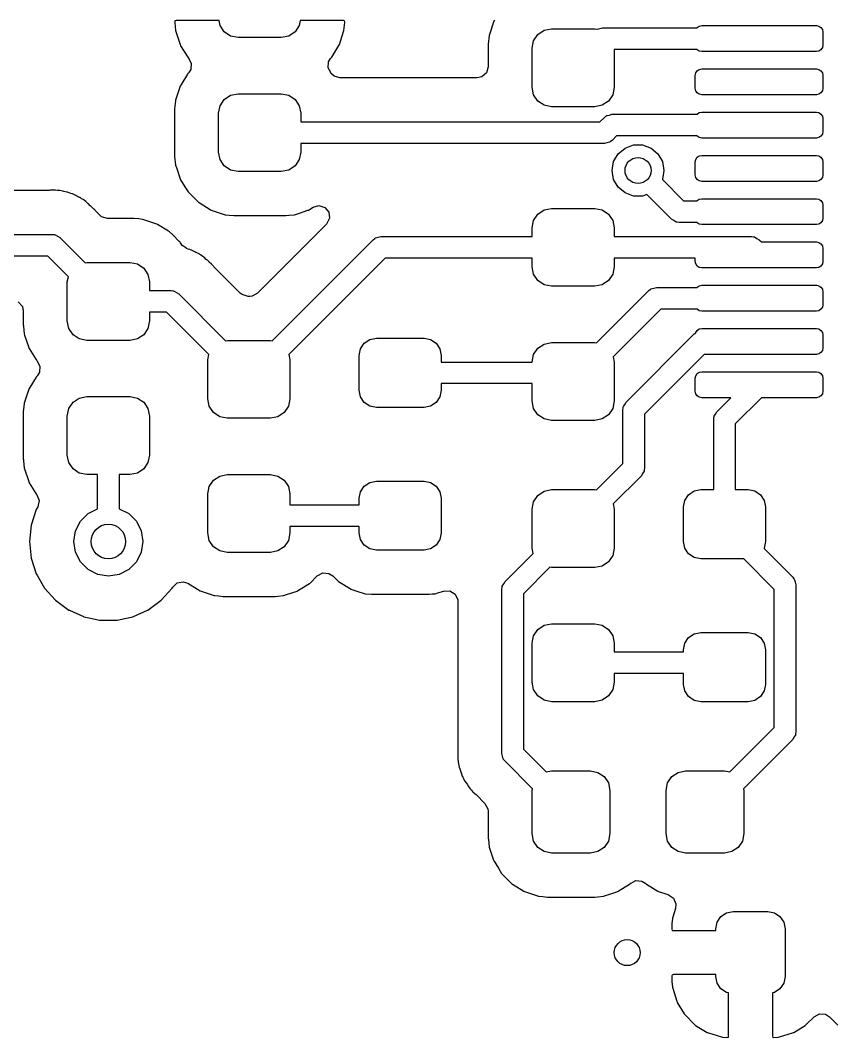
# Model space of a CAD drawing. Extents: x 1.82 to 8.48, y -4.98 to -0.82.
# Drawn here: x 4.2709 to 4.6408, y -2.7454 to -2.2825 of the extents above; entities that cross this region are included whole.
import ezdxf

# ---------------------------------------------------------------- set-up
doc = ezdxf.new("R2010")
doc.units = 0
doc.header["$MEASUREMENT"] = 0
doc.layers.add('BLACK', color=7, linetype='CONTINUOUS')

msp = doc.modelspace()

# ---------------------------------------------------------------- linework, layer by layer
at = {"layer": 'BLACK', "linetype": 'CONTINUOUS'}
for p, q in [((4.34129, -2.28287), (4.34122, -2.28317)), ((4.34122, -2.28317), (4.34122, -2.28328)), ((4.34122, -2.28328), (4.34123, -2.28354)), ((4.34123, -2.28354), (4.34161, -2.28717)), ((4.34133, -2.28281), (4.34129, -2.28287)), ((4.34193, -2.28264), (4.34133, -2.28281)), ((4.36145, -2.28264), (4.34193, -2.28264)), ((4.36189, -2.28489), (4.36145, -2.28264)), ((4.36381, -2.28776), (4.36189, -2.28489)), ((4.39795, -2.28489), (4.39603, -2.28776)), ((4.39839, -2.28264), (4.39795, -2.28489)), ((4.41809, -2.28264), (4.39839, -2.28264)), ((4.41839, -2.2827), (4.41809, -2.28264)), ((4.41824, -2.28712), (4.41861, -2.28354)), ((4.41845, -2.28275), (4.41839, -2.2827)), ((4.41862, -2.28334), (4.41845, -2.28275)), ((4.41861, -2.28354), (4.41862, -2.28334)), ((4.48644, -2.28299), (4.48432, -2.28938)), ((4.48677, -2.28246), (4.48644, -2.28299)), ((4.53358, -2.28652), (4.53476, -2.28627)), ((4.53476, -2.28627), (4.53593, -2.28593)), ((4.53593, -2.28593), (4.57903, -2.28593)), ((4.57903, -2.28593), (4.57911, -2.28581)), ((4.57911, -2.28581), (4.58007, -2.28517)), ((4.58007, -2.28517), (4.5812, -2.28494)), ((4.5812, -2.28494), (4.63337, -2.28494)), ((4.63337, -2.28494), (4.6345, -2.28517)), ((4.6345, -2.28517), (4.63545, -2.28581)), ((4.63545, -2.28581), (4.63609, -2.28676)), ((4.34161, -2.28717), (4.34172, -2.2877)), ((4.34172, -2.2877), (4.34368, -2.29355)), ((4.36669, -2.28968), (4.36381, -2.28776)), ((4.37008, -2.29035), (4.36669, -2.28968)), ((4.38976, -2.29035), (4.37008, -2.29035)), ((4.39315, -2.28968), (4.38976, -2.29035)), ((4.39603, -2.28776), (4.39315, -2.28968)), ((4.41619, -2.2935), (4.41813, -2.28765)), ((4.41813, -2.28765), (4.41824, -2.28712)), ((4.48432, -2.28938), (4.48392, -2.29336)), ((4.50461, -2.29189), (4.50653, -2.28901)), ((4.50653, -2.28901), (4.50941, -2.28709)), ((4.50941, -2.28709), (4.5128, -2.28642)), ((4.5128, -2.28642), (4.53248, -2.28642)), ((4.53248, -2.28642), (4.53346, -2.28661)), ((4.53346, -2.28661), (4.53358, -2.28652)), ((4.63609, -2.28676), (4.63632, -2.28789)), ((4.63632, -2.28789), (4.63632, -2.2938)), ((4.34368, -2.29355), (4.34392, -2.29407)), ((4.34392, -2.29407), (4.34716, -2.2993)), ((4.41272, -2.29926), (4.41595, -2.29402)), ((4.41595, -2.29402), (4.41619, -2.2935)), ((4.48392, -2.29336), (4.48392, -2.30376)), ((4.50394, -2.29528), (4.50461, -2.29189)), ((4.50394, -2.31299), (4.50394, -2.29528)), ((4.63609, -2.29493), (4.63545, -2.29589)), ((4.63632, -2.2938), (4.63609, -2.29493)), ((4.34716, -2.2993), (4.34769, -2.29997)), ((4.34769, -2.29997), (4.34762, -2.30003)), ((4.34762, -2.30003), (4.34874, -2.30208)), ((4.4113, -2.3014), (4.41222, -2.29997)), ((4.41218, -2.29993), (4.41272, -2.29926)), ((4.41222, -2.29997), (4.41218, -2.29993)), ((4.57903, -2.29577), (4.54134, -2.29577)), ((4.54134, -2.29577), (4.54134, -2.31299)), ((4.57911, -2.29589), (4.57903, -2.29577)), ((4.58007, -2.29653), (4.57911, -2.29589)), ((4.5812, -2.29675), (4.58007, -2.29653)), ((4.63337, -2.29675), (4.5812, -2.29675)), ((4.6345, -2.29653), (4.63337, -2.29675)), ((4.63545, -2.29589), (4.6345, -2.29653)), ((4.34874, -2.30208), (4.34854, -2.30487)), ((4.41111, -2.30419), (4.4113, -2.3014)), ((4.41224, -2.30626), (4.41111, -2.30419)), ((4.48392, -2.30376), (4.48313, -2.30644)), ((4.58007, -2.30485), (4.5812, -2.30463)), ((4.5812, -2.30463), (4.63337, -2.30463)), ((4.63337, -2.30463), (4.6345, -2.30485)), ((4.34711, -2.30703), (4.3445, -2.31127)), ((4.34726, -2.30678), (4.34711, -2.30703)), ((4.34711, -2.30703), (4.34711, -2.30703)), ((4.34747, -2.30658), (4.34726, -2.30678)), ((4.34764, -2.30635), (4.34747, -2.30658)), ((4.34854, -2.30487), (4.34761, -2.30632)), ((4.34761, -2.30632), (4.34764, -2.30635)), ((4.41217, -2.30631), (4.41224, -2.30626)), ((4.41235, -2.30654), (4.41217, -2.30631)), ((4.41255, -2.30674), (4.41235, -2.30654)), ((4.41264, -2.30689), (4.41255, -2.30674)), ((4.41379, -2.30793), (4.41264, -2.30689)), ((4.41647, -2.30872), (4.41379, -2.30793)), ((4.47896, -2.30872), (4.41647, -2.30872)), ((4.48102, -2.30827), (4.47896, -2.30872)), ((4.48313, -2.30644), (4.48102, -2.30827)), ((4.57825, -2.30758), (4.57847, -2.30645)), ((4.57825, -2.31348), (4.57825, -2.30758)), ((4.57847, -2.30645), (4.57911, -2.30549)), ((4.57911, -2.30549), (4.58007, -2.30485)), ((4.6345, -2.30485), (4.63545, -2.30549)), ((4.63545, -2.30549), (4.63609, -2.30645)), ((4.63609, -2.30645), (4.63632, -2.30758)), ((4.63632, -2.30758), (4.63632, -2.31348)), ((4.34373, -2.31252), (4.34161, -2.31891)), ((4.3445, -2.31127), (4.34373, -2.31252)), ((4.50461, -2.31638), (4.50394, -2.31299)), ((4.54134, -2.31299), (4.54066, -2.31638)), ((4.57847, -2.31461), (4.57825, -2.31348)), ((4.63632, -2.31348), (4.63609, -2.31461)), ((4.36189, -2.32141), (4.36381, -2.31854)), ((4.36381, -2.31854), (4.36669, -2.31662)), ((4.36669, -2.31662), (4.37008, -2.31594)), ((4.37008, -2.31594), (4.38976, -2.31594)), ((4.38976, -2.31594), (4.39315, -2.31662)), ((4.39315, -2.31662), (4.39603, -2.31854)), ((4.39603, -2.31854), (4.39795, -2.32141)), ((4.50653, -2.31926), (4.50461, -2.31638)), ((4.54066, -2.31638), (4.53874, -2.31926)), ((4.57911, -2.31557), (4.57847, -2.31461)), ((4.58007, -2.31621), (4.57911, -2.31557)), ((4.5812, -2.31644), (4.58007, -2.31621)), ((4.63337, -2.31644), (4.5812, -2.31644)), ((4.6345, -2.31621), (4.63337, -2.31644)), ((4.63545, -2.31557), (4.6345, -2.31621)), ((4.63609, -2.31461), (4.63545, -2.31557)), ((4.34146, -2.32037), (4.3412, -2.32288)), ((4.3412, -2.32288), (4.3412, -2.34444)), ((4.34158, -2.31918), (4.34146, -2.32037)), ((4.34161, -2.31891), (4.34158, -2.31918)), ((4.34158, -2.31918), (4.34158, -2.31918)), ((4.36122, -2.3248), (4.36189, -2.32141)), ((4.39795, -2.32141), (4.39862, -2.3248)), ((4.50941, -2.32118), (4.50653, -2.31926)), ((4.5128, -2.32185), (4.50941, -2.32118)), ((4.53248, -2.32185), (4.5128, -2.32185)), ((4.53587, -2.32118), (4.53248, -2.32185)), ((4.53874, -2.31926), (4.53587, -2.32118)), ((4.36122, -2.34252), (4.36122, -2.3248)), ((4.39862, -2.3248), (4.39862, -2.32874)), ((4.53483, -2.32874), (4.53683, -2.32674)), ((4.53683, -2.32674), (4.53753, -2.32621)), ((4.53753, -2.32621), (4.53765, -2.32608)), ((4.53765, -2.32608), (4.53776, -2.32604)), ((4.53776, -2.32604), (4.53796, -2.32589)), ((4.53796, -2.32589), (4.53915, -2.32564)), ((4.53915, -2.32564), (4.54031, -2.3253)), ((4.54031, -2.3253), (4.57903, -2.3253)), ((4.57903, -2.3253), (4.57911, -2.32518)), ((4.57911, -2.32518), (4.58007, -2.32454)), ((4.58007, -2.32454), (4.5812, -2.32431)), ((4.5812, -2.32431), (4.63337, -2.32431)), ((4.63337, -2.32431), (4.6345, -2.32454)), ((4.6345, -2.32454), (4.63545, -2.32518)), ((4.63545, -2.32518), (4.63609, -2.32613)), ((4.63609, -2.32613), (4.63632, -2.32726)), ((4.63632, -2.32726), (4.63632, -2.33317)), ((4.39862, -2.32874), (4.53483, -2.32874)), ((4.54035, -2.33714), (4.53964, -2.33767)), ((4.54235, -2.33514), (4.54035, -2.33714)), ((4.57903, -2.33514), (4.54235, -2.33514)), ((4.57911, -2.33526), (4.57903, -2.33514)), ((4.58007, -2.3359), (4.57911, -2.33526)), ((4.5812, -2.33612), (4.58007, -2.3359)), ((4.63337, -2.33612), (4.5812, -2.33612)), ((4.6345, -2.3359), (4.63337, -2.33612)), ((4.63545, -2.33526), (4.6345, -2.3359)), ((4.63609, -2.3343), (4.63545, -2.33526)), ((4.63632, -2.33317), (4.63609, -2.3343)), ((4.53687, -2.33858), (4.39862, -2.33858)), ((4.39862, -2.33858), (4.39862, -2.34252)), ((4.53803, -2.33824), (4.53687, -2.33858)), ((4.53921, -2.33799), (4.53803, -2.33824)), ((4.53942, -2.33783), (4.53921, -2.33799)), ((4.53952, -2.3378), (4.53942, -2.33783)), ((4.53964, -2.33767), (4.53952, -2.3378)), ((4.54312, -2.34327), (4.54626, -2.34064)), ((4.54626, -2.34064), (4.55011, -2.33923)), ((4.55011, -2.33923), (4.55422, -2.33923)), ((4.55422, -2.33923), (4.55807, -2.34064)), ((4.55807, -2.34064), (4.56121, -2.34327)), ((4.3412, -2.34444), (4.34162, -2.34847)), ((4.36189, -2.34591), (4.36122, -2.34252)), ((4.36381, -2.34878), (4.36189, -2.34591)), ((4.39795, -2.34591), (4.39603, -2.34878)), ((4.39862, -2.34252), (4.39795, -2.34591)), ((4.54107, -2.34683), (4.54312, -2.34327)), ((4.56121, -2.34327), (4.56326, -2.34683)), ((4.57825, -2.34695), (4.57847, -2.34582)), ((4.57847, -2.34582), (4.57911, -2.34486)), ((4.57911, -2.34486), (4.58007, -2.34422)), ((4.58007, -2.34422), (4.5812, -2.344)), ((4.5812, -2.344), (4.63337, -2.344)), ((4.63337, -2.344), (4.6345, -2.34422)), ((4.6345, -2.34422), (4.63545, -2.34486)), ((4.63545, -2.34486), (4.63609, -2.34582)), ((4.63609, -2.34582), (4.63632, -2.34695)), ((4.34162, -2.34847), (4.34198, -2.34955)), ((4.34198, -2.34955), (4.34366, -2.35458)), ((4.36669, -2.3507), (4.36381, -2.34878)), ((4.37008, -2.35138), (4.36669, -2.3507)), ((4.39315, -2.3507), (4.38976, -2.35138)), ((4.39603, -2.34878), (4.39315, -2.3507)), ((4.54035, -2.35087), (4.54107, -2.34683)), ((4.54107, -2.35491), (4.54035, -2.35087)), ((4.56326, -2.34683), (4.56398, -2.35087)), ((4.56398, -2.35087), (4.56326, -2.35491)), ((4.57825, -2.35285), (4.57825, -2.34695)), ((4.63632, -2.34695), (4.63632, -2.35285)), ((4.34366, -2.35458), (4.34375, -2.35485)), ((4.34375, -2.35485), (4.3439, -2.3551)), ((4.3439, -2.3551), (4.3439, -2.3551)), ((4.3439, -2.3551), (4.34586, -2.35826)), ((4.38976, -2.35138), (4.37008, -2.35138)), ((4.54312, -2.35846), (4.54107, -2.35491)), ((4.56326, -2.35491), (4.56323, -2.35497)), ((4.56323, -2.35497), (4.57292, -2.36467)), ((4.57847, -2.35398), (4.57825, -2.35285)), ((4.57911, -2.35494), (4.57847, -2.35398)), ((4.58007, -2.35558), (4.57911, -2.35494)), ((4.5812, -2.35581), (4.58007, -2.35558)), ((4.6345, -2.35558), (4.63337, -2.35581)), ((4.63545, -2.35494), (4.6345, -2.35558)), ((4.63609, -2.35398), (4.63545, -2.35494)), ((4.63632, -2.35285), (4.63609, -2.35398)), ((4.28402, -2.3599), (4.2297, -2.3599)), ((4.28449, -2.35988), (4.28402, -2.3599)), ((4.28591, -2.35975), (4.28449, -2.35988)), ((4.28622, -2.35972), (4.28591, -2.35975)), ((4.28653, -2.35976), (4.28622, -2.35972)), ((4.28701, -2.35984), (4.28653, -2.35976)), ((4.28779, -2.3599), (4.28701, -2.35984)), ((4.28858, -2.3599), (4.28779, -2.3599)), ((4.28889, -2.35998), (4.28858, -2.3599)), ((4.29027, -2.36033), (4.28889, -2.35998)), ((4.28889, -2.35998), (4.28889, -2.35998)), ((4.29073, -2.36043), (4.29027, -2.36033)), ((4.34586, -2.35826), (4.34729, -2.36058)), ((4.54626, -2.36109), (4.54312, -2.35846)), ((4.63337, -2.35581), (4.5812, -2.35581)), ((4.29214, -2.36065), (4.29073, -2.36043)), ((4.29245, -2.3607), (4.29214, -2.36065)), ((4.29214, -2.36065), (4.29214, -2.36065)), ((4.29273, -2.36083), (4.29245, -2.3607)), ((4.29318, -2.36102), (4.29273, -2.36083)), ((4.29273, -2.36083), (4.29273, -2.36083)), ((4.29391, -2.36127), (4.29318, -2.36102)), ((4.29469, -2.36147), (4.29391, -2.36127)), ((4.29621, -2.36231), (4.29469, -2.36147)), ((4.29663, -2.36251), (4.29621, -2.36231)), ((4.29794, -2.36308), (4.29663, -2.36251)), ((4.29823, -2.3632), (4.29794, -2.36308)), ((4.29794, -2.36308), (4.29794, -2.36308)), ((4.29884, -2.36368), (4.29823, -2.3632)), ((4.29886, -2.36369), (4.29884, -2.36368)), ((4.29951, -2.36412), (4.29886, -2.36369)), ((4.29994, -2.36435), (4.29951, -2.36412)), ((4.30021, -2.3645), (4.29994, -2.36435)), ((4.29994, -2.36435), (4.29994, -2.36435)), ((4.30069, -2.36496), (4.30021, -2.3645)), ((4.30148, -2.3657), (4.30069, -2.36496)), ((4.34729, -2.36058), (4.35206, -2.36534)), ((4.55011, -2.3625), (4.54626, -2.36109)), ((4.55422, -2.3625), (4.55011, -2.3625)), ((4.55614, -2.3618), (4.55422, -2.3625)), ((4.56741, -2.37307), (4.55614, -2.3618)), ((4.57292, -2.36467), (4.57903, -2.36467)), ((4.57903, -2.36467), (4.57911, -2.36455)), ((4.57911, -2.36455), (4.58007, -2.36391)), ((4.58007, -2.36391), (4.5812, -2.36368)), ((4.5812, -2.36368), (4.63337, -2.36368)), ((4.63337, -2.36368), (4.6345, -2.36391)), ((4.6345, -2.36391), (4.63545, -2.36455)), ((4.63545, -2.36455), (4.63609, -2.3655)), ((4.30183, -2.366), (4.30148, -2.3657)), ((4.30196, -2.3661), (4.30183, -2.366)), ((4.30274, -2.36687), (4.30196, -2.3661)), ((4.30285, -2.36698), (4.30274, -2.36687)), ((4.30447, -2.36851), (4.30285, -2.36698)), ((4.3048, -2.36882), (4.30447, -2.36851)), ((4.30497, -2.36907), (4.3048, -2.36882)), ((4.30526, -2.3694), (4.30497, -2.36907)), ((4.30711, -2.37124), (4.30526, -2.3694)), ((4.35206, -2.36534), (4.3523, -2.36549)), ((4.3523, -2.36549), (4.3523, -2.36549)), ((4.3523, -2.36549), (4.35736, -2.3686)), ((4.35736, -2.3686), (4.35779, -2.36887)), ((4.35779, -2.36887), (4.36418, -2.37099)), ((4.39801, -2.37021), (4.40182, -2.36894)), ((4.40182, -2.36894), (4.4021, -2.36885)), ((4.40182, -2.36894), (4.40182, -2.36894)), ((4.4021, -2.36885), (4.40421, -2.36754)), ((4.40421, -2.36754), (4.4069, -2.3668)), ((4.4069, -2.3668), (4.40957, -2.36763)), ((4.40957, -2.36763), (4.41136, -2.36978)), ((4.50653, -2.3707), (4.50941, -2.36878)), ((4.50941, -2.36878), (4.5128, -2.36811)), ((4.5128, -2.36811), (4.53248, -2.36811)), ((4.53248, -2.36811), (4.53587, -2.36878)), ((4.53587, -2.36878), (4.53874, -2.3707)), ((4.63609, -2.3655), (4.63632, -2.36663)), ((4.63632, -2.36663), (4.63632, -2.37254)), ((4.30793, -2.37191), (4.30711, -2.37124)), ((4.31061, -2.3727), (4.30793, -2.37191)), ((4.32278, -2.3727), (4.31061, -2.3727)), ((4.32487, -2.37291), (4.32278, -2.3727)), ((4.32649, -2.37308), (4.32487, -2.37291)), ((4.32676, -2.3731), (4.32649, -2.37308)), ((4.32649, -2.37308), (4.32649, -2.37308)), ((4.33315, -2.37522), (4.32676, -2.3731)), ((4.36418, -2.37099), (4.36445, -2.37102)), ((4.36445, -2.37102), (4.36445, -2.37102)), ((4.36445, -2.37102), (4.36608, -2.37118)), ((4.36608, -2.37118), (4.36816, -2.3714)), ((4.36816, -2.3714), (4.39168, -2.3714)), ((4.39168, -2.3714), (4.39181, -2.37138)), ((4.39181, -2.37138), (4.39316, -2.37124)), ((4.39181, -2.37138), (4.39181, -2.37138)), ((4.39316, -2.37124), (4.39571, -2.37098)), ((4.39571, -2.37098), (4.39801, -2.37021)), ((4.41172, -2.37255), (4.41033, -2.37527)), ((4.41136, -2.36978), (4.41172, -2.37255)), ((4.50394, -2.37697), (4.50461, -2.37358)), ((4.50461, -2.37358), (4.50653, -2.3707)), ((4.53874, -2.3707), (4.54066, -2.37358)), ((4.54066, -2.37358), (4.54134, -2.37697)), ((4.56847, -2.37365), (4.56741, -2.37307)), ((4.56949, -2.37431), (4.56847, -2.37365)), ((4.63609, -2.37367), (4.63545, -2.37463)), ((4.63632, -2.37254), (4.63609, -2.37367)), ((4.3334, -2.37538), (4.33315, -2.37522)), ((4.33834, -2.37842), (4.3334, -2.37538)), ((4.3334, -2.37538), (4.3334, -2.37538)), ((4.33889, -2.37876), (4.33834, -2.37842)), ((4.3403, -2.38017), (4.33889, -2.37876)), ((4.41033, -2.37527), (4.37892, -2.40668)), ((4.50394, -2.38091), (4.50394, -2.37697)), ((4.54134, -2.37697), (4.54134, -2.38091)), ((4.56974, -2.37434), (4.56949, -2.37431)), ((4.56984, -2.37439), (4.56974, -2.37434)), ((4.57002, -2.37438), (4.56984, -2.37439)), ((4.57089, -2.37451), (4.57002, -2.37438)), ((4.57903, -2.37451), (4.57089, -2.37451)), ((4.57911, -2.37463), (4.57903, -2.37451)), ((4.58007, -2.37527), (4.57911, -2.37463)), ((4.5812, -2.37549), (4.58007, -2.37527)), ((4.63337, -2.37549), (4.5812, -2.37549)), ((4.6345, -2.37527), (4.63337, -2.37549)), ((4.63545, -2.37463), (4.6345, -2.37527)), ((4.20472, -2.37992), (4.28543, -2.37992)), ((4.28543, -2.37992), (4.2863, -2.38005)), ((4.2863, -2.38005), (4.28648, -2.38003)), ((4.28648, -2.38003), (4.28658, -2.38009)), ((4.28658, -2.38009), (4.28683, -2.38012)), ((4.28683, -2.38012), (4.28785, -2.38078)), ((4.28785, -2.38078), (4.28891, -2.38136)), ((4.28891, -2.38136), (4.30042, -2.39287)), ((4.3433, -2.38317), (4.3403, -2.38017)), ((4.34365, -2.38352), (4.3433, -2.38317)), ((4.3438, -2.38376), (4.34365, -2.38352)), ((4.38561, -2.4283), (4.43156, -2.38235)), ((4.43156, -2.38235), (4.43226, -2.38182)), ((4.43226, -2.38182), (4.43238, -2.38169)), ((4.43238, -2.38169), (4.43249, -2.38165)), ((4.43249, -2.38165), (4.43269, -2.3815)), ((4.43269, -2.3815), (4.43388, -2.38125)), ((4.43388, -2.38125), (4.43504, -2.38091)), ((4.43504, -2.38091), (4.50394, -2.38091)), ((4.54134, -2.38091), (4.60384, -2.38091)), ((4.60384, -2.38091), (4.60471, -2.38103)), ((4.60471, -2.38103), (4.60489, -2.38102)), ((4.60489, -2.38102), (4.60498, -2.38107)), ((4.60498, -2.38107), (4.60524, -2.38111)), ((4.60524, -2.38111), (4.60625, -2.38177)), ((4.60625, -2.38177), (4.60732, -2.38235)), ((4.60732, -2.38235), (4.60834, -2.38337)), ((4.60834, -2.38337), (4.63337, -2.38337)), ((4.63337, -2.38337), (4.6345, -2.38359)), ((4.34413, -2.38429), (4.3438, -2.38376)), ((4.34461, -2.38494), (4.34413, -2.38429)), ((4.34661, -2.38622), (4.34461, -2.38494)), ((4.34658, -2.38629), (4.34661, -2.38622)), ((4.34731, -2.38661), (4.34658, -2.38629)), ((4.34805, -2.38686), (4.34731, -2.38661)), ((4.34834, -2.38693), (4.34805, -2.38686)), ((4.34882, -2.38706), (4.34834, -2.38693)), ((4.35035, -2.3879), (4.34882, -2.38706)), ((4.35077, -2.3881), (4.35035, -2.3879)), ((4.35208, -2.38867), (4.35077, -2.3881)), ((4.6345, -2.38359), (4.63545, -2.38423)), ((4.63545, -2.38423), (4.63609, -2.38519)), ((4.63609, -2.38519), (4.63632, -2.38632)), ((4.63632, -2.38632), (4.63632, -2.39222)), ((4.28339, -2.38976), (4.20472, -2.38976)), ((4.2928, -2.39917), (4.28339, -2.38976)), ((4.30042, -2.39287), (4.30118, -2.39272)), ((4.30118, -2.39272), (4.32087, -2.39272)), ((4.32087, -2.39272), (4.32426, -2.39339)), ((4.35236, -2.38879), (4.35208, -2.38867)), ((4.35208, -2.38867), (4.35208, -2.38867)), ((4.35269, -2.38905), (4.35236, -2.38879)), ((4.35299, -2.38928), (4.35269, -2.38905)), ((4.35364, -2.38971), (4.35299, -2.38928)), ((4.35407, -2.38994), (4.35364, -2.38971)), ((4.35434, -2.3901), (4.35407, -2.38994)), ((4.35407, -2.38994), (4.35407, -2.38994)), ((4.35457, -2.39031), (4.35434, -2.3901)), ((4.35561, -2.39129), (4.35457, -2.39031)), ((4.35597, -2.39159), (4.35561, -2.39129)), ((4.35609, -2.39169), (4.35597, -2.39159)), ((4.35687, -2.39246), (4.35609, -2.39169)), ((4.35698, -2.39257), (4.35687, -2.39246)), ((4.35798, -2.39351), (4.35698, -2.39257)), ((4.43708, -2.39075), (4.39322, -2.4346)), ((4.50394, -2.39075), (4.43708, -2.39075)), ((4.50394, -2.39469), (4.50394, -2.39075)), ((4.57825, -2.39075), (4.54134, -2.39075)), ((4.54134, -2.39075), (4.54134, -2.39469)), ((4.57825, -2.39222), (4.57825, -2.39075)), ((4.57847, -2.39335), (4.57825, -2.39222)), ((4.63632, -2.39222), (4.63609, -2.39335)), ((4.32426, -2.39339), (4.32713, -2.39531)), ((4.32713, -2.39531), (4.32905, -2.39818)), ((4.35894, -2.39441), (4.35798, -2.39351)), ((4.3591, -2.39466), (4.35894, -2.39441)), ((4.3594, -2.39499), (4.3591, -2.39466)), ((4.37108, -2.40668), (4.3594, -2.39499)), ((4.50461, -2.39807), (4.50394, -2.39469)), ((4.54134, -2.39469), (4.54066, -2.39807)), ((4.57911, -2.39431), (4.57847, -2.39335)), ((4.58007, -2.39495), (4.57911, -2.39431)), ((4.5812, -2.39518), (4.58007, -2.39495)), ((4.63337, -2.39518), (4.5812, -2.39518)), ((4.6345, -2.39495), (4.63337, -2.39518)), ((4.63545, -2.39431), (4.6345, -2.39495)), ((4.63609, -2.39335), (4.63545, -2.39431)), ((4.29232, -2.40157), (4.2928, -2.39917)), ((4.29232, -2.41929), (4.29232, -2.40157)), ((4.32905, -2.39818), (4.32972, -2.40157)), ((4.32972, -2.40157), (4.32972, -2.40551)), ((4.50653, -2.40095), (4.50461, -2.39807)), ((4.50941, -2.40287), (4.50653, -2.40095)), ((4.53874, -2.40095), (4.53587, -2.40287)), ((4.54066, -2.39807), (4.53874, -2.40095)), ((4.32972, -2.40551), (4.33957, -2.40551)), ((4.33957, -2.40551), (4.34043, -2.40564)), ((4.34043, -2.40564), (4.34062, -2.40562)), ((4.34062, -2.40562), (4.34071, -2.40568)), ((4.34071, -2.40568), (4.34096, -2.40571)), ((4.34096, -2.40571), (4.34198, -2.40637)), ((4.34198, -2.40637), (4.34305, -2.40695)), ((4.5128, -2.40354), (4.50941, -2.40287)), ((4.53248, -2.40354), (4.5128, -2.40354)), ((4.53587, -2.40287), (4.53248, -2.40354)), ((4.53324, -2.42929), (4.55705, -2.40548)), ((4.55705, -2.40548), (4.55775, -2.40495)), ((4.55775, -2.40495), (4.55787, -2.40482)), ((4.55787, -2.40482), (4.55798, -2.40478)), ((4.55798, -2.40478), (4.55818, -2.40463)), ((4.55818, -2.40463), (4.55937, -2.40438)), ((4.55937, -2.40438), (4.56053, -2.40404)), ((4.56053, -2.40404), (4.57903, -2.40404)), ((4.57903, -2.40404), (4.57911, -2.40392)), ((4.57911, -2.40392), (4.58007, -2.40328)), ((4.58007, -2.40328), (4.5812, -2.40305)), ((4.5812, -2.40305), (4.63337, -2.40305)), ((4.63337, -2.40305), (4.6345, -2.40328)), ((4.6345, -2.40328), (4.63545, -2.40392)), ((4.63545, -2.40392), (4.63609, -2.40487)), ((4.63609, -2.40487), (4.63632, -2.406)), ((4.63632, -2.406), (4.63632, -2.41191)), ((4.27002, -2.41057), (4.27185, -2.41268)), ((4.34305, -2.40695), (4.36439, -2.4283)), ((4.37191, -2.40734), (4.37108, -2.40668)), ((4.37459, -2.40813), (4.37191, -2.40734)), ((4.37541, -2.40813), (4.37459, -2.40813)), ((4.37646, -2.40802), (4.37541, -2.40813)), ((4.37892, -2.40668), (4.37646, -2.40802)), ((4.27185, -2.41268), (4.2723, -2.41474)), ((4.2723, -2.41474), (4.2723, -2.42121)), ((4.33753, -2.41535), (4.32972, -2.41535)), ((4.32972, -2.41535), (4.32972, -2.41929)), ((4.35678, -2.4346), (4.33753, -2.41535)), ((4.56257, -2.41388), (4.54086, -2.43559)), ((4.57903, -2.41388), (4.56257, -2.41388)), ((4.57911, -2.414), (4.57903, -2.41388)), ((4.58007, -2.41464), (4.57911, -2.414)), ((4.5812, -2.41486), (4.58007, -2.41464)), ((4.63337, -2.41486), (4.5812, -2.41486)), ((4.6345, -2.41464), (4.63337, -2.41486)), ((4.63545, -2.414), (4.6345, -2.41464)), ((4.63609, -2.41304), (4.63545, -2.414)), ((4.63632, -2.41191), (4.63609, -2.41304)), ((4.293, -2.42268), (4.29232, -2.41929)), ((4.32972, -2.41929), (4.32905, -2.42268)), ((4.2723, -2.42121), (4.27232, -2.42134)), ((4.27232, -2.42134), (4.27232, -2.42134)), ((4.27232, -2.42134), (4.27237, -2.42188)), ((4.27237, -2.42188), (4.27272, -2.42524)), ((4.29492, -2.42556), (4.293, -2.42268)), ((4.32905, -2.42268), (4.32713, -2.42556)), ((4.54672, -2.45619), (4.57775, -2.42516)), ((4.57775, -2.42516), (4.57845, -2.42464)), ((4.57845, -2.42464), (4.57846, -2.42463)), ((4.57846, -2.42463), (4.57847, -2.42456)), ((4.57847, -2.42456), (4.57911, -2.4236)), ((4.57911, -2.4236), (4.58007, -2.42296)), ((4.58007, -2.42296), (4.5812, -2.42274)), ((4.5812, -2.42274), (4.63337, -2.42274)), ((4.63337, -2.42274), (4.6345, -2.42296)), ((4.6345, -2.42296), (4.63545, -2.4236)), ((4.63545, -2.4236), (4.63609, -2.42456)), ((4.63609, -2.42456), (4.63632, -2.42569)), ((4.27272, -2.42524), (4.2729, -2.42579)), ((4.2729, -2.42579), (4.27461, -2.43091)), ((4.29779, -2.42748), (4.29492, -2.42556)), ((4.30118, -2.42815), (4.29779, -2.42748)), ((4.32087, -2.42815), (4.30118, -2.42815)), ((4.32426, -2.42748), (4.32087, -2.42815)), ((4.32713, -2.42556), (4.32426, -2.42748)), ((4.36439, -2.4283), (4.36516, -2.42815)), ((4.36516, -2.42815), (4.38484, -2.42815)), ((4.38484, -2.42815), (4.38561, -2.4283)), ((4.4258, -2.43203), (4.4275, -2.42947)), ((4.4275, -2.42947), (4.43006, -2.42776)), ((4.43006, -2.42776), (4.43307, -2.42717)), ((4.43307, -2.42717), (4.45472, -2.42717)), ((4.45472, -2.42717), (4.45774, -2.42776)), ((4.45774, -2.42776), (4.46029, -2.42947)), ((4.46029, -2.42947), (4.462, -2.43203)), ((4.50941, -2.42981), (4.5128, -2.42913)), ((4.5128, -2.42913), (4.53248, -2.42913)), ((4.53248, -2.42913), (4.53324, -2.42929)), ((4.63632, -2.42569), (4.63632, -2.43159)), ((4.27461, -2.43091), (4.27485, -2.43162)), ((4.27485, -2.43162), (4.275, -2.43187)), ((4.275, -2.43187), (4.275, -2.43187)), ((4.275, -2.43187), (4.27802, -2.43674)), ((4.4252, -2.43504), (4.4258, -2.43203)), ((4.462, -2.43203), (4.4626, -2.43504)), ((4.50461, -2.4346), (4.50653, -2.43173)), ((4.50653, -2.43173), (4.50941, -2.42981)), ((4.6345, -2.43432), (4.63337, -2.43455)), ((4.63545, -2.43368), (4.6345, -2.43432)), ((4.63609, -2.43272), (4.63545, -2.43368)), ((4.63632, -2.43159), (4.63609, -2.43272)), ((4.27802, -2.43674), (4.2784, -2.43735)), ((4.2784, -2.43735), (4.2786, -2.43755)), ((4.2786, -2.43755), (4.27878, -2.43778)), ((4.27878, -2.43778), (4.2787, -2.43784)), ((4.2787, -2.43784), (4.27982, -2.43989)), ((4.3563, -2.43701), (4.35678, -2.4346)), ((4.3563, -2.45472), (4.3563, -2.43701)), ((4.39322, -2.4346), (4.3937, -2.43701)), ((4.3937, -2.43701), (4.3937, -2.45472)), ((4.4252, -2.45079), (4.4252, -2.43504)), ((4.4626, -2.43504), (4.4626, -2.43799)), ((4.4626, -2.43799), (4.50394, -2.43799)), ((4.50394, -2.43799), (4.50461, -2.4346)), ((4.54086, -2.43559), (4.54134, -2.43799)), ((4.54134, -2.43799), (4.54134, -2.45571)), ((4.58228, -2.43455), (4.55512, -2.46171)), ((4.63337, -2.43455), (4.58228, -2.43455)), ((4.27963, -2.44268), (4.27871, -2.44412)), ((4.27982, -2.43989), (4.27963, -2.44268)), ((4.57847, -2.44424), (4.57911, -2.44329)), ((4.57911, -2.44329), (4.58007, -2.44265)), ((4.58007, -2.44265), (4.5812, -2.44242)), ((4.5812, -2.44242), (4.63337, -2.44242)), ((4.63337, -2.44242), (4.6345, -2.44265)), ((4.6345, -2.44265), (4.63545, -2.44329)), ((4.63545, -2.44329), (4.63609, -2.44424)), ((4.27821, -2.44482), (4.2753, -2.44954)), ((4.27836, -2.44458), (4.27821, -2.44482)), ((4.27821, -2.44482), (4.27821, -2.44482)), ((4.27857, -2.44437), (4.27836, -2.44458)), ((4.27875, -2.44415), (4.27857, -2.44437)), ((4.27871, -2.44412), (4.27875, -2.44415)), ((4.50394, -2.44783), (4.4626, -2.44783)), ((4.4626, -2.44783), (4.4626, -2.45079)), ((4.50394, -2.45571), (4.50394, -2.44783)), ((4.57825, -2.44537), (4.57847, -2.44424)), ((4.57825, -2.45128), (4.57825, -2.44537)), ((4.63609, -2.44424), (4.63632, -2.44537)), ((4.63632, -2.44537), (4.63632, -2.45128)), ((4.27483, -2.45031), (4.27271, -2.4567)), ((4.2753, -2.44954), (4.27483, -2.45031)), ((4.4258, -2.4538), (4.4252, -2.45079)), ((4.4626, -2.45079), (4.462, -2.4538)), ((4.57847, -2.45241), (4.57825, -2.45128)), ((4.57911, -2.45337), (4.57847, -2.45241)), ((4.63609, -2.45241), (4.63545, -2.45337)), ((4.63632, -2.45128), (4.63609, -2.45241)), ((4.27268, -2.45697), (4.27258, -2.45801)), ((4.27271, -2.4567), (4.27268, -2.45697)), ((4.27268, -2.45697), (4.27268, -2.45697)), ((4.293, -2.45921), (4.29492, -2.45633)), ((4.29492, -2.45633), (4.29779, -2.45441)), ((4.29779, -2.45441), (4.30118, -2.45374)), ((4.30118, -2.45374), (4.32087, -2.45374)), ((4.32087, -2.45374), (4.32426, -2.45441)), ((4.32426, -2.45441), (4.32713, -2.45633)), ((4.32713, -2.45633), (4.32905, -2.45921)), ((4.35697, -2.45811), (4.3563, -2.45472)), ((4.3937, -2.45472), (4.39303, -2.45811)), ((4.4275, -2.45636), (4.4258, -2.4538)), ((4.43006, -2.45806), (4.4275, -2.45636)), ((4.46029, -2.45636), (4.45774, -2.45806)), ((4.462, -2.4538), (4.46029, -2.45636)), ((4.50461, -2.4591), (4.50394, -2.45571)), ((4.54134, -2.45571), (4.54066, -2.4591)), ((4.54548, -2.45828), (4.54614, -2.45726)), ((4.54614, -2.45726), (4.54672, -2.45619)), ((4.58007, -2.45401), (4.57911, -2.45337)), ((4.5812, -2.45423), (4.58007, -2.45401)), ((4.59442, -2.45423), (4.5812, -2.45423)), ((4.58806, -2.46059), (4.59442, -2.45423)), ((4.60834, -2.45423), (4.59646, -2.46611)), ((4.63337, -2.45423), (4.60834, -2.45423)), ((4.6345, -2.45401), (4.63337, -2.45423)), ((4.63545, -2.45337), (4.6345, -2.45401)), ((4.27258, -2.45801), (4.2723, -2.46068)), ((4.2723, -2.46068), (4.2723, -2.48223)), ((4.29232, -2.4626), (4.293, -2.45921)), ((4.32905, -2.45921), (4.32972, -2.4626)), ((4.35889, -2.46099), (4.35697, -2.45811)), ((4.36177, -2.46291), (4.35889, -2.46099)), ((4.39111, -2.46099), (4.38823, -2.46291)), ((4.39303, -2.45811), (4.39111, -2.46099)), ((4.43307, -2.45866), (4.43006, -2.45806)), ((4.45472, -2.45866), (4.43307, -2.45866)), ((4.45774, -2.45806), (4.45472, -2.45866)), ((4.50653, -2.46197), (4.50461, -2.4591)), ((4.50941, -2.46389), (4.50653, -2.46197)), ((4.53874, -2.46197), (4.53587, -2.46389)), ((4.54066, -2.4591), (4.53874, -2.46197)), ((4.54528, -2.45967), (4.5454, -2.45881)), ((4.54528, -2.48418), (4.54528, -2.45967)), ((4.54539, -2.45863), (4.54544, -2.45853)), ((4.5454, -2.45881), (4.54539, -2.45863)), ((4.54544, -2.45853), (4.54548, -2.45828)), ((4.55512, -2.46171), (4.55512, -2.48622)), ((4.58682, -2.46268), (4.58747, -2.46166)), ((4.58747, -2.46166), (4.58806, -2.46059)), ((4.29232, -2.48031), (4.29232, -2.4626)), ((4.32972, -2.4626), (4.32972, -2.48031)), ((4.36516, -2.46358), (4.36177, -2.46291)), ((4.38484, -2.46358), (4.36516, -2.46358)), ((4.38823, -2.46291), (4.38484, -2.46358)), ((4.5128, -2.46457), (4.50941, -2.46389)), ((4.53248, -2.46457), (4.5128, -2.46457)), ((4.53587, -2.46389), (4.53248, -2.46457)), ((4.58661, -2.46407), (4.58674, -2.46321)), ((4.58661, -2.49606), (4.58661, -2.46407)), ((4.58673, -2.46303), (4.58678, -2.46293)), ((4.58674, -2.46321), (4.58673, -2.46303)), ((4.58678, -2.46293), (4.58682, -2.46268)), ((4.59646, -2.46611), (4.59646, -2.49606)), ((4.293, -2.4837), (4.29232, -2.48031)), ((4.32972, -2.48031), (4.32905, -2.4837)), ((4.2723, -2.48223), (4.27232, -2.48236)), ((4.27232, -2.48236), (4.27232, -2.48236)), ((4.27232, -2.48236), (4.27238, -2.48296)), ((4.27238, -2.48296), (4.27272, -2.48626)), ((4.29492, -2.48658), (4.293, -2.4837)), ((4.32905, -2.4837), (4.32713, -2.48658)), ((4.53324, -2.49621), (4.54528, -2.48418)), ((4.27272, -2.48626), (4.27281, -2.48652)), ((4.27281, -2.48652), (4.27476, -2.49237)), ((4.29779, -2.4885), (4.29492, -2.48658)), ((4.30118, -2.48917), (4.29779, -2.4885)), ((4.3061, -2.48917), (4.30118, -2.48917)), ((4.3061, -2.50474), (4.3061, -2.48917)), ((4.32087, -2.48917), (4.31594, -2.48917)), ((4.31594, -2.48917), (4.31594, -2.50474)), ((4.32426, -2.4885), (4.32087, -2.48917)), ((4.32713, -2.48658), (4.32426, -2.4885)), ((4.35889, -2.49177), (4.36177, -2.48985)), ((4.36177, -2.48985), (4.36516, -2.48917)), ((4.36516, -2.48917), (4.38484, -2.48917)), ((4.38484, -2.48917), (4.38823, -2.48985)), ((4.38823, -2.48985), (4.39111, -2.49177)), ((4.55368, -2.4897), (4.54086, -2.50252)), ((4.55426, -2.48864), (4.55368, -2.4897)), ((4.55492, -2.48762), (4.55426, -2.48864)), ((4.55495, -2.48737), (4.55492, -2.48762)), ((4.55501, -2.48727), (4.55495, -2.48737)), ((4.55512, -2.48622), (4.55499, -2.48709)), ((4.55499, -2.48709), (4.55501, -2.48727)), ((4.27476, -2.49237), (4.27485, -2.49265)), ((4.27485, -2.49265), (4.275, -2.49289)), ((4.275, -2.49289), (4.275, -2.49289)), ((4.275, -2.49289), (4.27802, -2.49777)), ((4.35697, -2.49464), (4.35889, -2.49177)), ((4.39111, -2.49177), (4.39303, -2.49464)), ((4.4258, -2.49699), (4.4275, -2.49443)), ((4.4275, -2.49443), (4.43006, -2.49273)), ((4.43006, -2.49273), (4.43307, -2.49213)), ((4.43307, -2.49213), (4.45472, -2.49213)), ((4.45472, -2.49213), (4.45774, -2.49273)), ((4.45774, -2.49273), (4.46029, -2.49443)), ((4.46029, -2.49443), (4.462, -2.49699)), ((4.27802, -2.49777), (4.2784, -2.49837)), ((4.2784, -2.49837), (4.27845, -2.49843)), ((4.27845, -2.49843), (4.27947, -2.50094)), ((4.3563, -2.49803), (4.35697, -2.49464)), ((4.3563, -2.51575), (4.3563, -2.49803)), ((4.39303, -2.49464), (4.3937, -2.49803)), ((4.3937, -2.49803), (4.3937, -2.50295)), ((4.4252, -2.5), (4.4258, -2.49699)), ((4.462, -2.49699), (4.4626, -2.5)), ((4.50461, -2.50153), (4.50653, -2.49866)), ((4.50653, -2.49866), (4.50941, -2.49674)), ((4.50941, -2.49674), (4.5128, -2.49606)), ((4.5128, -2.49606), (4.53248, -2.49606)), ((4.53248, -2.49606), (4.53324, -2.49621)), ((4.57343, -2.50092), (4.57514, -2.49837)), ((4.57514, -2.49837), (4.5777, -2.49666)), ((4.5777, -2.49666), (4.58071, -2.49606)), ((4.58071, -2.49606), (4.58661, -2.49606)), ((4.59646, -2.49606), (4.60236, -2.49606)), ((4.60236, -2.49606), (4.60538, -2.49666)), ((4.60538, -2.49666), (4.60793, -2.49837)), ((4.60793, -2.49837), (4.60964, -2.50092)), ((4.27947, -2.50094), (4.27883, -2.50391)), ((4.3937, -2.50295), (4.4252, -2.50295)), ((4.4252, -2.50295), (4.4252, -2.5)), ((4.4626, -2.5), (4.4626, -2.51575)), ((4.50394, -2.50492), (4.50461, -2.50153)), ((4.54086, -2.50252), (4.54134, -2.50492)), ((4.57283, -2.50394), (4.57343, -2.50092)), ((4.60964, -2.50092), (4.61024, -2.50394)), ((4.27817, -2.50506), (4.27584, -2.51221)), ((4.27883, -2.50391), (4.27817, -2.50506)), ((4.29828, -2.51043), (4.30177, -2.50694)), ((4.30177, -2.50694), (4.3061, -2.50474)), ((4.31594, -2.50474), (4.32028, -2.50694)), ((4.32028, -2.50694), (4.32376, -2.51043)), ((4.50394, -2.52264), (4.50394, -2.50492)), ((4.54134, -2.50492), (4.54134, -2.52264)), ((4.57283, -2.51969), (4.57283, -2.50394)), ((4.61024, -2.50394), (4.61024, -2.51969)), ((4.27584, -2.51221), (4.27506, -2.51969)), ((4.29605, -2.51482), (4.29828, -2.51043)), ((4.32376, -2.51043), (4.326, -2.51482)), ((4.4252, -2.5128), (4.3937, -2.5128)), ((4.3937, -2.5128), (4.3937, -2.51575)), ((4.4252, -2.51575), (4.4252, -2.5128)), ((4.29528, -2.51969), (4.29605, -2.51482)), ((4.326, -2.51482), (4.32677, -2.51969)), ((4.35697, -2.51914), (4.3563, -2.51575)), ((4.3937, -2.51575), (4.39303, -2.51914)), ((4.4258, -2.51876), (4.4252, -2.51575)), ((4.4626, -2.51575), (4.462, -2.51876)), ((4.27506, -2.51969), (4.27584, -2.52716)), ((4.29605, -2.52455), (4.29528, -2.51969)), ((4.32677, -2.51969), (4.326, -2.52455)), ((4.35889, -2.52201), (4.35697, -2.51914)), ((4.36177, -2.52393), (4.35889, -2.52201)), ((4.39111, -2.52201), (4.38823, -2.52393)), ((4.39303, -2.51914), (4.39111, -2.52201)), ((4.4275, -2.52132), (4.4258, -2.51876)), ((4.43006, -2.52302), (4.4275, -2.52132)), ((4.46029, -2.52132), (4.45774, -2.52302)), ((4.462, -2.51876), (4.46029, -2.52132)), ((4.57343, -2.5227), (4.57283, -2.51969)), ((4.61024, -2.51969), (4.60964, -2.5227)), ((4.29828, -2.52894), (4.29605, -2.52455)), ((4.326, -2.52455), (4.32376, -2.52894)), ((4.36516, -2.52461), (4.36177, -2.52393)), ((4.38484, -2.52461), (4.36516, -2.52461)), ((4.38823, -2.52393), (4.38484, -2.52461)), ((4.43307, -2.52362), (4.43006, -2.52302)), ((4.45472, -2.52362), (4.43307, -2.52362)), ((4.45774, -2.52302), (4.45472, -2.52362)), ((4.4916, -2.53786), (4.50442, -2.52504)), ((4.50442, -2.52504), (4.50394, -2.52264)), ((4.54066, -2.52603), (4.53874, -2.5289)), ((4.54134, -2.52264), (4.54066, -2.52603)), ((4.57514, -2.52525), (4.57343, -2.5227)), ((4.5777, -2.52696), (4.57514, -2.52525)), ((4.58071, -2.52756), (4.5777, -2.52696)), ((4.60964, -2.5227), (4.60953, -2.52285)), ((4.60953, -2.52285), (4.62257, -2.53589)), ((4.27584, -2.52716), (4.27817, -2.53431)), ((4.30177, -2.53243), (4.29828, -2.52894)), ((4.32376, -2.52894), (4.32028, -2.53243)), ((4.51203, -2.53134), (4.5, -2.54338)), ((4.5128, -2.5315), (4.51203, -2.53134)), ((4.53248, -2.5315), (4.5128, -2.5315)), ((4.53587, -2.53082), (4.53248, -2.5315)), ((4.53874, -2.5289), (4.53587, -2.53082)), ((4.60032, -2.52756), (4.58071, -2.52756)), ((4.61417, -2.54141), (4.60032, -2.52756)), ((4.27817, -2.53431), (4.2783, -2.53454)), ((4.2783, -2.53454), (4.2783, -2.53454)), ((4.2783, -2.53454), (4.27873, -2.53529)), ((4.27873, -2.53529), (4.28193, -2.54082)), ((4.30616, -2.53466), (4.30177, -2.53243)), ((4.31102, -2.53543), (4.30616, -2.53466)), ((4.31589, -2.53466), (4.31102, -2.53543)), ((4.32028, -2.53243), (4.31589, -2.53466)), ((4.4029, -2.53853), (4.40614, -2.53529)), ((4.40614, -2.53529), (4.40859, -2.53395)), ((4.40859, -2.53395), (4.41138, -2.53414)), ((4.41138, -2.53414), (4.41316, -2.53529)), ((4.41316, -2.53529), (4.41573, -2.53786)), ((4.62257, -2.53589), (4.6231, -2.53659)), ((4.28193, -2.54082), (4.2821, -2.54102)), ((4.33995, -2.54102), (4.34012, -2.54082)), ((4.34012, -2.54082), (4.34037, -2.54039)), ((4.34037, -2.54039), (4.34239, -2.53846)), ((4.34239, -2.53846), (4.34514, -2.53793)), ((4.34514, -2.53793), (4.34727, -2.53865)), ((4.34727, -2.53865), (4.35167, -2.54136)), ((4.39839, -2.54133), (4.40266, -2.53869)), ((4.40266, -2.53869), (4.4029, -2.53853)), ((4.41573, -2.53786), (4.42151, -2.54136)), ((4.49016, -2.54134), (4.49028, -2.54047)), ((4.49027, -2.54029), (4.49032, -2.54019)), ((4.49028, -2.54047), (4.49027, -2.54029)), ((4.49032, -2.54019), (4.49036, -2.53994)), ((4.49036, -2.53994), (4.49102, -2.53892)), ((4.49102, -2.53892), (4.4916, -2.53786)), ((4.6231, -2.53659), (4.62324, -2.53671)), ((4.62324, -2.53671), (4.62327, -2.53682)), ((4.62327, -2.53682), (4.62342, -2.53702)), ((4.62342, -2.53702), (4.62367, -2.53821)), ((4.62367, -2.53821), (4.62402, -2.53937)), ((4.62402, -2.53937), (4.62402, -2.6063)), ((4.2821, -2.54102), (4.2821, -2.54102)), ((4.2821, -2.54102), (4.28676, -2.5462)), ((4.33528, -2.5462), (4.33995, -2.54102)), ((4.33995, -2.54102), (4.33995, -2.54102)), ((4.35167, -2.54136), (4.35287, -2.5421)), ((4.35287, -2.5421), (4.35926, -2.54422)), ((4.35926, -2.54422), (4.35953, -2.54425)), ((4.35953, -2.54425), (4.35953, -2.54425)), ((4.35953, -2.54425), (4.36116, -2.54441)), ((4.36116, -2.54441), (4.36324, -2.54463)), ((4.36324, -2.54463), (4.38676, -2.54463)), ((4.38676, -2.54463), (4.38689, -2.54461)), ((4.38689, -2.54461), (4.38823, -2.54447)), ((4.38689, -2.54461), (4.38689, -2.54461)), ((4.38823, -2.54447), (4.39079, -2.54421)), ((4.39079, -2.54421), (4.39215, -2.54375)), ((4.39215, -2.54375), (4.3969, -2.54217)), ((4.3969, -2.54217), (4.39718, -2.54208)), ((4.3969, -2.54217), (4.3969, -2.54217)), ((4.39718, -2.54208), (4.39839, -2.54133)), ((4.42151, -2.54136), (4.42179, -2.54145)), ((4.42179, -2.54145), (4.42179, -2.54145)), ((4.42179, -2.54145), (4.4241, -2.54217)), ((4.4241, -2.54217), (4.42795, -2.54338)), ((4.42795, -2.54338), (4.43084, -2.54364)), ((4.43084, -2.54364), (4.43096, -2.54364)), ((4.43096, -2.54364), (4.44393, -2.54364)), ((4.44393, -2.54364), (4.45695, -2.54364)), ((4.45695, -2.54364), (4.45707, -2.54363)), ((4.45707, -2.54363), (4.45846, -2.5435)), ((4.45707, -2.54363), (4.45707, -2.54363)), ((4.45846, -2.5435), (4.45984, -2.54338)), ((4.45984, -2.54338), (4.4614, -2.54289)), ((4.4614, -2.54289), (4.46369, -2.54217)), ((4.46369, -2.54217), (4.46649, -2.54212)), ((4.46649, -2.54212), (4.46887, -2.54359)), ((4.46887, -2.54359), (4.47007, -2.54611)), ((4.49016, -2.61614), (4.49016, -2.54134)), ((4.5, -2.54338), (4.5, -2.6141)), ((4.61417, -2.60426), (4.61417, -2.54141)), ((4.28676, -2.5462), (4.28696, -2.54641)), ((4.28696, -2.54641), (4.29304, -2.55083)), ((4.32901, -2.55083), (4.33509, -2.54641)), ((4.33509, -2.54641), (4.33528, -2.5462)), ((4.47007, -2.54611), (4.47014, -2.5469)), ((4.47014, -2.5469), (4.47014, -2.61304)), ((4.29304, -2.55083), (4.29328, -2.55094)), ((4.29328, -2.55094), (4.29328, -2.55094)), ((4.29328, -2.55094), (4.29963, -2.55376)), ((4.29963, -2.55376), (4.29991, -2.55389)), ((4.29991, -2.55389), (4.30359, -2.55467)), ((4.30359, -2.55467), (4.30701, -2.5554)), ((4.31504, -2.5554), (4.31846, -2.55467)), ((4.31846, -2.55467), (4.32214, -2.55389)), ((4.32214, -2.55389), (4.32242, -2.55376)), ((4.32242, -2.55376), (4.32877, -2.55094)), ((4.32877, -2.55094), (4.32901, -2.55083)), ((4.32877, -2.55094), (4.32877, -2.55094)), ((4.30701, -2.5554), (4.30701, -2.5554)), ((4.30701, -2.5554), (4.30726, -2.55545)), ((4.30726, -2.55545), (4.31478, -2.55545)), ((4.31478, -2.55545), (4.31504, -2.5554)), ((4.31504, -2.5554), (4.31504, -2.5554)), ((4.50653, -2.55968), (4.50941, -2.55776)), ((4.50941, -2.55776), (4.5128, -2.55709)), ((4.5128, -2.55709), (4.53248, -2.55709)), ((4.53248, -2.55709), (4.53587, -2.55776)), ((4.53587, -2.55776), (4.53874, -2.55968)), ((4.50394, -2.56594), (4.50461, -2.56255)), ((4.50461, -2.56255), (4.50653, -2.55968)), ((4.53874, -2.55968), (4.54066, -2.56255)), ((4.54066, -2.56255), (4.54134, -2.56594)), ((4.57343, -2.56588), (4.57514, -2.56333)), ((4.57514, -2.56333), (4.5777, -2.56162)), ((4.5777, -2.56162), (4.58071, -2.56102)), ((4.58071, -2.56102), (4.60236, -2.56102)), ((4.60236, -2.56102), (4.60538, -2.56162)), ((4.60538, -2.56162), (4.60793, -2.56333)), ((4.60793, -2.56333), (4.60964, -2.56588)), ((4.50394, -2.58366), (4.50394, -2.56594)), ((4.54134, -2.56594), (4.54134, -2.56988)), ((4.57283, -2.5689), (4.57343, -2.56588)), ((4.60964, -2.56588), (4.61024, -2.5689)), ((4.54134, -2.56988), (4.57283, -2.56988)), ((4.57283, -2.56988), (4.57283, -2.5689)), ((4.61024, -2.5689), (4.61024, -2.58465)), ((4.57283, -2.57972), (4.54134, -2.57972)), ((4.54134, -2.57972), (4.54134, -2.58366)), ((4.57283, -2.58465), (4.57283, -2.57972)), ((4.50461, -2.58705), (4.50394, -2.58366)), ((4.50653, -2.58993), (4.50461, -2.58705)), ((4.54066, -2.58705), (4.53874, -2.58993)), ((4.54134, -2.58366), (4.54066, -2.58705)), ((4.57343, -2.58766), (4.57283, -2.58465)), ((4.61024, -2.58465), (4.60964, -2.58766)), ((4.50941, -2.59185), (4.50653, -2.58993)), ((4.53874, -2.58993), (4.53587, -2.59185)), ((4.57514, -2.59021), (4.57343, -2.58766)), ((4.5777, -2.59192), (4.57514, -2.59021)), ((4.60793, -2.59021), (4.60538, -2.59192)), ((4.60964, -2.58766), (4.60793, -2.59021)), ((4.5128, -2.59252), (4.50941, -2.59185)), ((4.53248, -2.59252), (4.5128, -2.59252)), ((4.53587, -2.59185), (4.53248, -2.59252)), ((4.58071, -2.59252), (4.5777, -2.59192)), ((4.60236, -2.59252), (4.58071, -2.59252)), ((4.60538, -2.59192), (4.60236, -2.59252)), ((4.59394, -2.62449), (4.61417, -2.60426)), ((4.62257, -2.60978), (4.60024, -2.63211)), ((4.62316, -2.60872), (4.62257, -2.60978)), ((4.62381, -2.6077), (4.62316, -2.60872)), ((4.62385, -2.60744), (4.62381, -2.6077)), ((4.6239, -2.60735), (4.62385, -2.60744)), ((4.62402, -2.6063), (4.62389, -2.60717)), ((4.62389, -2.60717), (4.6239, -2.60735)), ((4.47012, -2.61348), (4.47005, -2.61378)), ((4.47005, -2.61378), (4.47006, -2.61409)), ((4.47006, -2.61409), (4.47006, -2.61409)), ((4.47006, -2.61409), (4.47014, -2.61646)), ((4.47014, -2.61304), (4.47012, -2.61348)), ((4.5, -2.6141), (4.51039, -2.62449)), ((4.47014, -2.61646), (4.47014, -2.61661)), ((4.47014, -2.61661), (4.47014, -2.61771)), ((4.47014, -2.61771), (4.47016, -2.61787)), ((4.47016, -2.61787), (4.47016, -2.61787)), ((4.47016, -2.61787), (4.47016, -2.61787)), ((4.47016, -2.61787), (4.47019, -2.61833)), ((4.47019, -2.61833), (4.47025, -2.62007)), ((4.4905, -2.61731), (4.49016, -2.61614)), ((4.49075, -2.61849), (4.4905, -2.61731)), ((4.49091, -2.61869), (4.49075, -2.61849)), ((4.49094, -2.6188), (4.49091, -2.61869)), ((4.49107, -2.61892), (4.49094, -2.6188)), ((4.4916, -2.61962), (4.49107, -2.61892)), ((4.47025, -2.62007), (4.47047, -2.62084)), ((4.47047, -2.62084), (4.47063, -2.6216)), ((4.47063, -2.6216), (4.47069, -2.62206)), ((4.47069, -2.62206), (4.47073, -2.62239)), ((4.47073, -2.62239), (4.47084, -2.62268)), ((4.47084, -2.62268), (4.47084, -2.62268)), ((4.47084, -2.62268), (4.47137, -2.62401)), ((4.47137, -2.62401), (4.47152, -2.62445)), ((4.50409, -2.63211), (4.4916, -2.61962)), ((4.51039, -2.62449), (4.5128, -2.62402)), ((4.5128, -2.62402), (4.53051, -2.62402)), ((4.53051, -2.62402), (4.5339, -2.62469)), ((4.57043, -2.62469), (4.57382, -2.62402)), ((4.57382, -2.62402), (4.59154, -2.62402)), ((4.59154, -2.62402), (4.59394, -2.62449)), ((4.47152, -2.62445), (4.47192, -2.62583)), ((4.47192, -2.62583), (4.47201, -2.62613)), ((4.47201, -2.62613), (4.47217, -2.62639)), ((4.47217, -2.62639), (4.47217, -2.62639)), ((4.47217, -2.62639), (4.47241, -2.62681)), ((4.47241, -2.62681), (4.47276, -2.62751)), ((4.47276, -2.62751), (4.47305, -2.62825)), ((4.47305, -2.62825), (4.47323, -2.62851)), ((4.47323, -2.62851), (4.47323, -2.62851)), ((4.47323, -2.62851), (4.47407, -2.62966)), ((4.5339, -2.62469), (4.53678, -2.62661)), ((4.53678, -2.62661), (4.5387, -2.62948)), ((4.56563, -2.62948), (4.56756, -2.62661)), ((4.56756, -2.62661), (4.57043, -2.62469)), ((4.47407, -2.62966), (4.47433, -2.63005)), ((4.47433, -2.63005), (4.47495, -2.63111)), ((4.47495, -2.63111), (4.47521, -2.63155)), ((4.47521, -2.63155), (4.47578, -2.63211)), ((4.47578, -2.63211), (4.47628, -2.63271)), ((4.47628, -2.63271), (4.47675, -2.63335)), ((4.47675, -2.63335), (4.47699, -2.63355)), ((4.50394, -2.63287), (4.50409, -2.63211)), ((4.50394, -2.65256), (4.50394, -2.63287)), ((4.5387, -2.62948), (4.53937, -2.63287)), ((4.53937, -2.63287), (4.53937, -2.65256)), ((4.56496, -2.63287), (4.56563, -2.62948)), ((4.56496, -2.65256), (4.56496, -2.63287)), ((4.60024, -2.63211), (4.60039, -2.63287)), ((4.60039, -2.63287), (4.60039, -2.65256)), ((4.47699, -2.63355), (4.47809, -2.63446)), ((4.47809, -2.63446), (4.47844, -2.63478)), ((4.47844, -2.63478), (4.48246, -2.6388)), ((4.48246, -2.6388), (4.4838, -2.64125)), ((4.4838, -2.64125), (4.48392, -2.64231)), ((4.48392, -2.64231), (4.48392, -2.65448)), ((4.48392, -2.65448), (4.48393, -2.65461)), ((4.48393, -2.65461), (4.48393, -2.65461)), ((4.48393, -2.65461), (4.48401, -2.65534)), ((4.48401, -2.65534), (4.48434, -2.6585)), ((4.50461, -2.65595), (4.50394, -2.65256)), ((4.50653, -2.65882), (4.50461, -2.65595)), ((4.5387, -2.65595), (4.53678, -2.65882)), ((4.53937, -2.65256), (4.5387, -2.65595)), ((4.56563, -2.65595), (4.56496, -2.65256)), ((4.56756, -2.65882), (4.56563, -2.65595)), ((4.59972, -2.65595), (4.5978, -2.65882)), ((4.60039, -2.65256), (4.59972, -2.65595)), ((4.48434, -2.6585), (4.48442, -2.65876)), ((4.48442, -2.65876), (4.48637, -2.66462)), ((4.50941, -2.66074), (4.50653, -2.65882)), ((4.5128, -2.66142), (4.50941, -2.66074)), ((4.5339, -2.66074), (4.53051, -2.66142)), ((4.53678, -2.65882), (4.5339, -2.66074)), ((4.57043, -2.66074), (4.56756, -2.65882)), ((4.57382, -2.66142), (4.57043, -2.66074)), ((4.59493, -2.66074), (4.59154, -2.66142)), ((4.5978, -2.65882), (4.59493, -2.66074)), ((4.48637, -2.66462), (4.48647, -2.66489)), ((4.48647, -2.66489), (4.48662, -2.66514)), ((4.48662, -2.66514), (4.48662, -2.66514)), ((4.48662, -2.66514), (4.48859, -2.66833)), ((4.53051, -2.66142), (4.5128, -2.66142)), ((4.59154, -2.66142), (4.57382, -2.66142)), ((4.48859, -2.66833), (4.49001, -2.67062)), ((4.49001, -2.67062), (4.49478, -2.67538)), ((4.54878, -2.67514), (4.549, -2.67496)), ((4.549, -2.67496), (4.54906, -2.67504)), ((4.54906, -2.67504), (4.55111, -2.67392)), ((4.55111, -2.67392), (4.5539, -2.67411)), ((4.5539, -2.67411), (4.55534, -2.67503)), ((4.55534, -2.67503), (4.55537, -2.67499)), ((4.55537, -2.67499), (4.5556, -2.67517)), ((4.49478, -2.67538), (4.49502, -2.67553)), ((4.49502, -2.67553), (4.49502, -2.67553)), ((4.49502, -2.67553), (4.50012, -2.67867)), ((4.50012, -2.67867), (4.50051, -2.67891)), ((4.50051, -2.67891), (4.5069, -2.68103)), ((4.5402, -2.67977), (4.54257, -2.67898)), ((4.54257, -2.67898), (4.54285, -2.67889)), ((4.54257, -2.67898), (4.54257, -2.67898)), ((4.54285, -2.67889), (4.54309, -2.67874)), ((4.54309, -2.67874), (4.54833, -2.6755)), ((4.54833, -2.6755), (4.54857, -2.67534)), ((4.54833, -2.6755), (4.54833, -2.6755)), ((4.54857, -2.67534), (4.54878, -2.67514)), ((4.5556, -2.67517), (4.5558, -2.67538)), ((4.5558, -2.67538), (4.55604, -2.67553)), ((4.55604, -2.67553), (4.55604, -2.67553)), ((4.55604, -2.67553), (4.56114, -2.67867)), ((4.56114, -2.67867), (4.56153, -2.67891)), ((4.56153, -2.67891), (4.56572, -2.6803)), ((4.5069, -2.68103), (4.50717, -2.68106)), ((4.50717, -2.68106), (4.50717, -2.68106)), ((4.50717, -2.68106), (4.5088, -2.68122)), ((4.5088, -2.68122), (4.51088, -2.68144)), ((4.51088, -2.68144), (4.53243, -2.68144)), ((4.53243, -2.68144), (4.53256, -2.68142)), ((4.53256, -2.68142), (4.5339, -2.68128)), ((4.53256, -2.68142), (4.53256, -2.68142)), ((4.5339, -2.68128), (4.53646, -2.68102)), ((4.53646, -2.68102), (4.5402, -2.67977)), ((4.56572, -2.6803), (4.566, -2.68039)), ((4.566, -2.68039), (4.5683, -2.68198)), ((4.5683, -2.68198), (4.56937, -2.68456)), ((4.56917, -2.68658), (4.56794, -2.6905)), ((4.56937, -2.68456), (4.56917, -2.68658)), ((4.5899, -2.6903), (4.59246, -2.68859)), ((4.59246, -2.68859), (4.59547, -2.68799)), ((4.59547, -2.68799), (4.61122, -2.68799)), ((4.61122, -2.68799), (4.61423, -2.68859)), ((4.61423, -2.68859), (4.61679, -2.6903)), ((4.56761, -2.69352), (4.5676, -2.69375)), ((4.56784, -2.69101), (4.56761, -2.69352)), ((4.56794, -2.6905), (4.56784, -2.69101)), ((4.5876, -2.69587), (4.5882, -2.69285)), ((4.5882, -2.69285), (4.5899, -2.6903)), ((4.61679, -2.6903), (4.6185, -2.69285)), ((4.6185, -2.69285), (4.61909, -2.69587)), ((4.5676, -2.69375), (4.5676, -2.69598)), ((4.5676, -2.69598), (4.56777, -2.69658)), ((4.56777, -2.69658), (4.56783, -2.69663)), ((4.56783, -2.69663), (4.56813, -2.69669)), ((4.56813, -2.69669), (4.5876, -2.69669)), ((4.5876, -2.69669), (4.5876, -2.69587)), ((4.61909, -2.69587), (4.61909, -2.71752)), ((4.56831, -2.71669), (4.56771, -2.71687)), ((4.5876, -2.71669), (4.56831, -2.71669)), ((4.5876, -2.71752), (4.5876, -2.71669)), ((4.56766, -2.71692), (4.5676, -2.71723)), ((4.5676, -2.71723), (4.5676, -2.71963)), ((4.5676, -2.71963), (4.56761, -2.71986)), ((4.56761, -2.71986), (4.56784, -2.72237)), ((4.56771, -2.71687), (4.56766, -2.71692)), ((4.5882, -2.72053), (4.5876, -2.71752)), ((4.5899, -2.72309), (4.5882, -2.72053)), ((4.6185, -2.72053), (4.61679, -2.72309)), ((4.61909, -2.71752), (4.6185, -2.72053)), ((4.56784, -2.72237), (4.56794, -2.72289)), ((4.56794, -2.72289), (4.56979, -2.72879)), ((4.59246, -2.72479), (4.5899, -2.72309)), ((4.59335, -2.72497), (4.59246, -2.72479)), ((4.59335, -2.74486), (4.59335, -2.72497)), ((4.61423, -2.72479), (4.61335, -2.72497)), ((4.61335, -2.72497), (4.61335, -2.74468)), ((4.61679, -2.72309), (4.61423, -2.72479)), ((4.56979, -2.72879), (4.57004, -2.72933)), ((4.57004, -2.72933), (4.57322, -2.73459)), ((4.57322, -2.73459), (4.57359, -2.73506)), ((4.57359, -2.73506), (4.57794, -2.7394)), ((4.63231, -2.73586), (4.63476, -2.73452)), ((4.63476, -2.73452), (4.63755, -2.73472)), ((4.63755, -2.73472), (4.63932, -2.73586)), ((4.57794, -2.7394), (4.5784, -2.73977)), ((4.5784, -2.73977), (4.58366, -2.74296)), ((4.62303, -2.74296), (4.62829, -2.73977)), ((4.62829, -2.73977), (4.62876, -2.7394)), ((4.62876, -2.7394), (4.63231, -2.73586)), ((4.63932, -2.73586), (4.6431, -2.73963)), ((4.58366, -2.74296), (4.5842, -2.7432)), ((4.5842, -2.7432), (4.5901, -2.74505)), ((4.61659, -2.74505), (4.62249, -2.7432)), ((4.62249, -2.7432), (4.62303, -2.74296)), ((4.5901, -2.74505), (4.59062, -2.74515)), ((4.59062, -2.74515), (4.59278, -2.74535)), ((4.59278, -2.74535), (4.59323, -2.74522)), ((4.59323, -2.74522), (4.59328, -2.74516)), ((4.59328, -2.74516), (4.59335, -2.74486)), ((4.61335, -2.74468), (4.61352, -2.74528)), ((4.61352, -2.74528), (4.61358, -2.74533)), ((4.61358, -2.74533), (4.61375, -2.74537)), ((4.61375, -2.74537), (4.61608, -2.74515)), ((4.61608, -2.74515), (4.61659, -2.74505))]:
    msp.add_line(p, q, dxfattribs=at)
at = {"layer": 'BLACK'}
for centre, radius in [((4.55217, -2.35087), 0.00591), ((4.31102, -2.51969), 0.00787), ((4.54724, -2.70669), 0.00591)]:
    msp.add_circle(centre, radius, dxfattribs=at)

doc.saveas('drawing.dxf')
